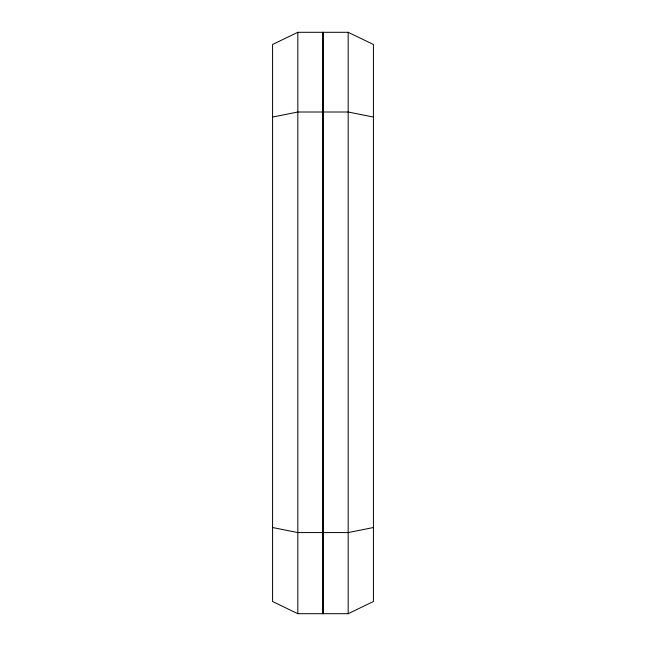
<?xml version="1.0" encoding="UTF-8"?>
<svg xmlns="http://www.w3.org/2000/svg" width="646" height="646" viewBox="0 0 646 646"><rect width="100%" height="100%" fill="white"/><g stroke="black" fill="none" stroke-linecap="round" stroke-linejoin="round"><path stroke-width="0.97" d="M297.83 32.3L272.572 44.493L272.572 601.507L297.83 613.7L348.17 613.7L373.428 601.507L373.428 44.493L348.17 32.3L297.83 32.3L297.83 613.7M272.572 117.055L297.83 112.008L348.17 112.008L373.428 117.055M373.428 527.524L348.17 532.579L297.83 532.579L272.572 527.524M348.17 32.3L348.17 613.7M323.081 32.3L323.081 613.7M322.919 32.3L322.919 613.7"/></g></svg>
